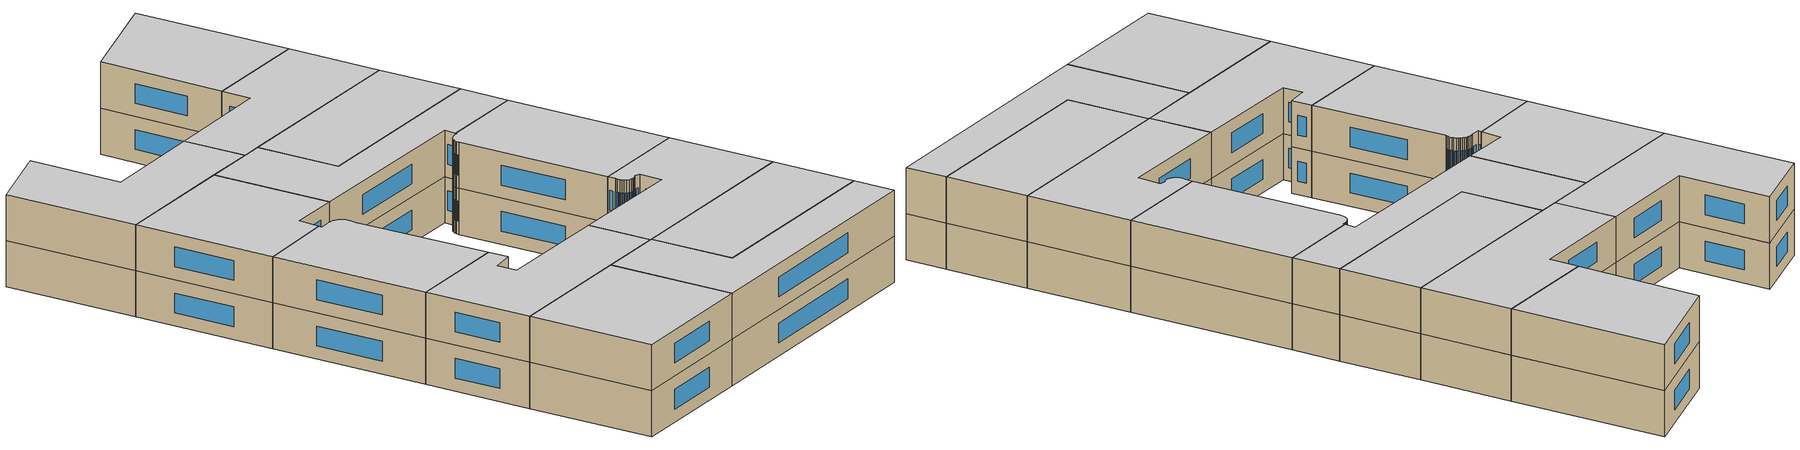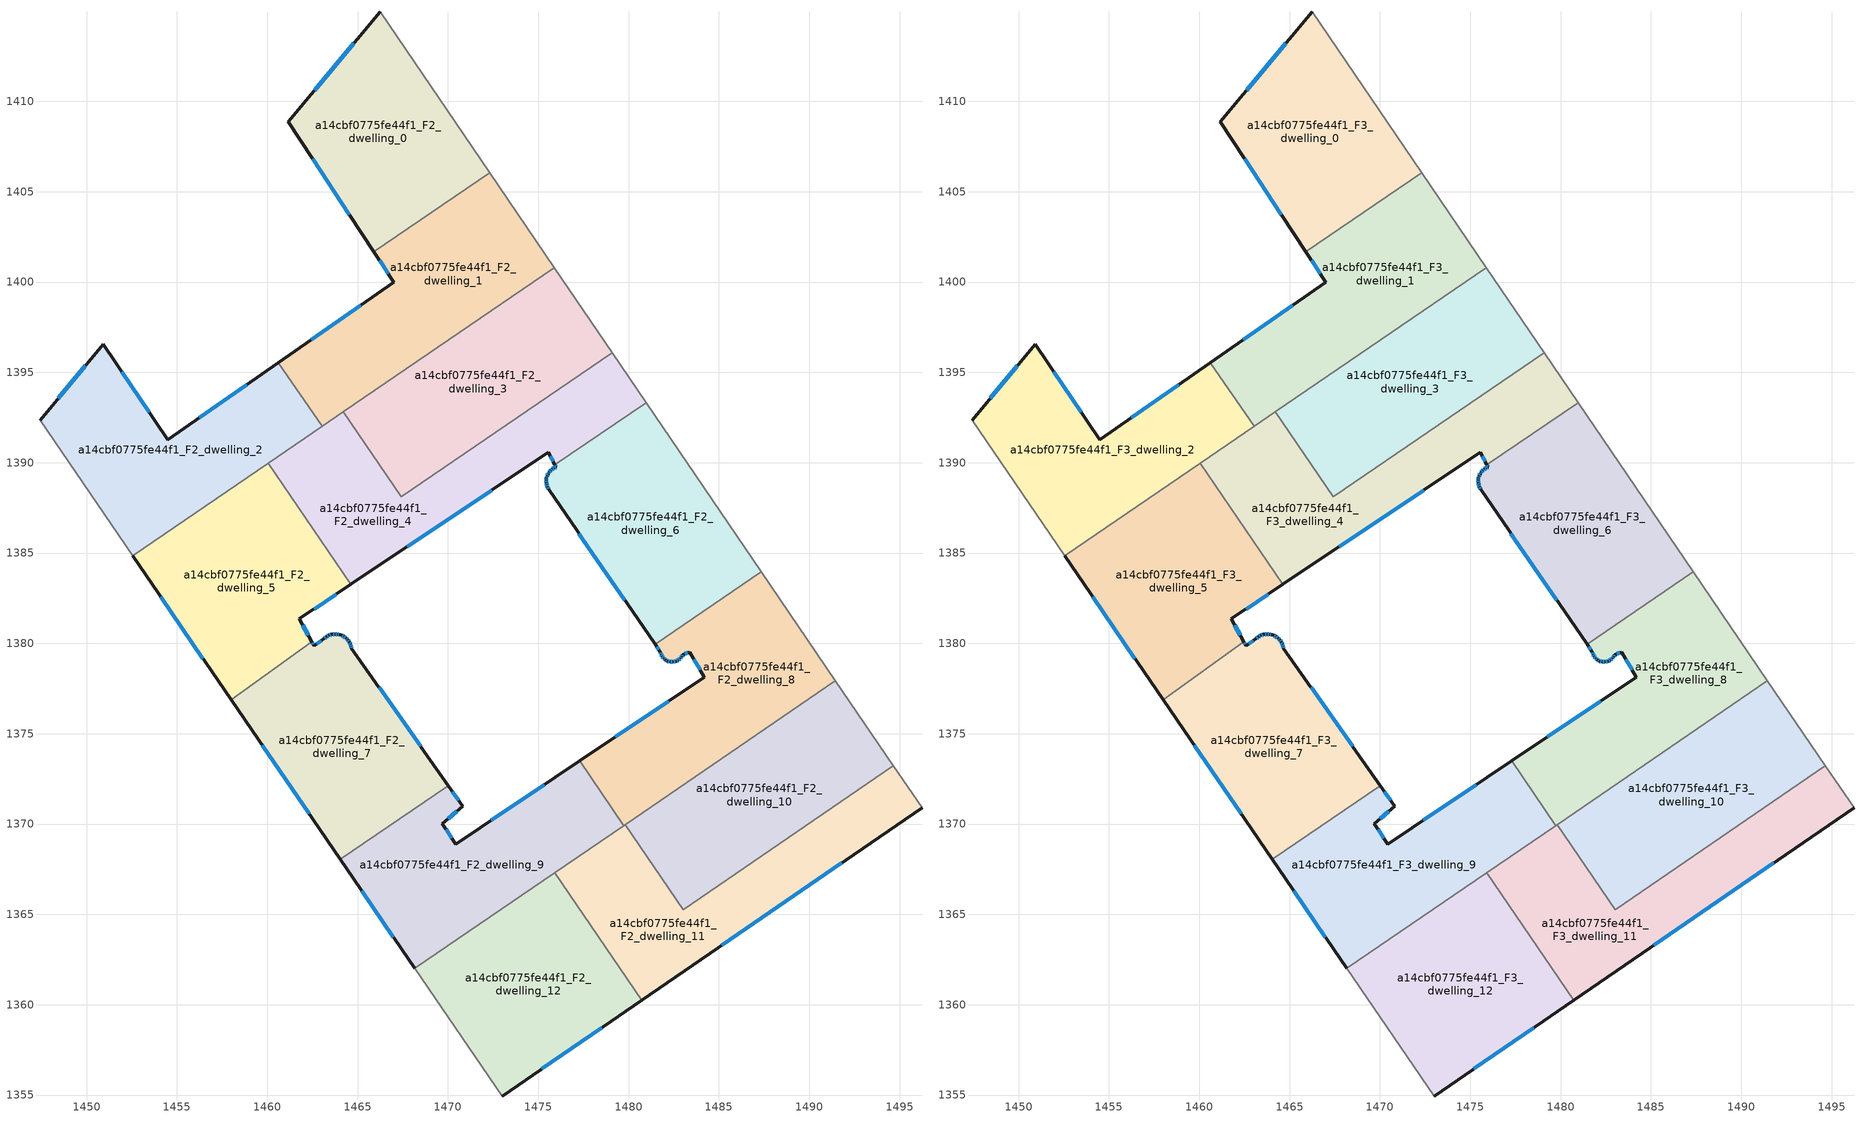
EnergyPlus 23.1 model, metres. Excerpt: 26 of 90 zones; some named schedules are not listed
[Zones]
a14cbf0775fe44f1_F2_dwelling_0
 floor to a14cbf0775fe44f1_F1_dwelling_0 (EU_floor_Construction): 1466.24,1414.96 1472.3,1406.06 1465.9,1401.68 1461.17,1408.87 z6
 wall outside (EU_wall_Construction): 1466.24,1414.96 1461.17,1408.87 1465.9,1401.68 z6:9
 wall adiabatic (EU_wall_Construction): 1472.3,1406.06 1466.24,1414.96 z6:9
 wall to a14cbf0775fe44f1_F2_dwelling_1 (EU_wall_Construction): 1465.9,1401.68 1472.3,1406.06 z6:9
 window (EU_Window_Construction): 1464.8,1413.22 1462.62,1410.61 / 1462.52,1406.82 1464.55,1403.73 z6.86:8.14
a14cbf0775fe44f1_F2_dwelling_1
 floor to a14cbf0775fe44f1_F1_dwelling_1 (EU_floor_Construction): 1472.3,1406.06 1475.89,1400.79 1463.03,1392 1460.62,1395.54 1467.01,1399.98 1465.9,1401.68 z6
 wall outside (EU_wall_Construction): 1465.9,1401.68 1467.01,1399.98 1460.62,1395.54 z6:9
 wall adiabatic (EU_wall_Construction): 1475.89,1400.79 1472.3,1406.06 z6:9
 wall to a14cbf0775fe44f1_F2_dwelling_2 (EU_wall_Construction): 1460.62,1395.54 1463.03,1392 z6:9
 wall to a14cbf0775fe44f1_F2_dwelling_3 (EU_wall_Construction): 1464.22,1392.82 1475.89,1400.79 z6:9
 wall to a14cbf0775fe44f1_F2_dwelling_4 (EU_wall_Construction): 1463.03,1392.01 1464.22,1392.82 z6:9
 window (EU_Window_Construction): 1466.22,1401.19 1466.69,1400.47 / 1465.18,1398.71 1462.44,1396.81 z6.86:8.14
a14cbf0775fe44f1_F2_dwelling_10
 floor to a14cbf0775fe44f1_F1_dwelling_10 (EU_floor_Construction): 1491.45,1377.93 1494.66,1373.22 1483.02,1365.27 1479.81,1369.97 z6
 wall to a14cbf0775fe44f1_F2_dwelling_11 (EU_wall_Construction): 1479.81,1369.97 1483.02,1365.27 1494.66,1373.22 z6:9
 wall adiabatic (EU_wall_Construction): 1494.66,1373.22 1491.45,1377.93 z6:9
 wall to a14cbf0775fe44f1_F2_dwelling_8 (EU_wall_Construction): 1491.45,1377.93 1479.81,1369.97 z6:9
a14cbf0775fe44f1_F2_dwelling_11
 floor to a14cbf0775fe44f1_F1_dwelling_11 (EU_floor_Construction): 1494.66,1373.22 1496.24,1370.89 1480.73,1360.24 1475.91,1367.3 1479.81,1369.97 1483.02,1365.27 z6
 wall outside (EU_wall_Construction): 1480.73,1360.24 1496.24,1370.89 z6:9
 wall adiabatic (EU_wall_Construction): 1496.24,1370.89 1494.66,1373.22 z6:9
 wall to a14cbf0775fe44f1_F2_dwelling_12 (EU_wall_Construction): 1475.91,1367.3 1480.73,1360.24 z6:9
 wall to a14cbf0775fe44f1_F2_dwelling_9 (EU_wall_Construction): 1479.73,1369.92 1475.91,1367.3 z6:9
 wall to a14cbf0775fe44f1_F2_dwelling_8 (EU_wall_Construction): 1479.81,1369.97 1479.73,1369.92 z6:9
 window (EU_Window_Construction): 1485.16,1363.29 1491.81,1367.85 z6.86:8.14
a14cbf0775fe44f1_F2_dwelling_12
 floor to a14cbf0775fe44f1_F1_dwelling_12 (EU_floor_Construction): 1475.91,1367.3 1480.73,1360.24 1473,1354.94 1468.16,1362.01 z6
 wall outside (EU_wall_Construction): 1473,1354.94 1480.73,1360.24 z6:9
 wall adiabatic (EU_wall_Construction): 1468.16,1362.01 1473,1354.94 z6:9
 wall to a14cbf0775fe44f1_F2_dwelling_9 (EU_wall_Construction): 1475.91,1367.3 1468.16,1362.01 z6:9
 window (EU_Window_Construction): 1475.21,1356.45 1478.52,1358.73 z6.86:8.14
a14cbf0775fe44f1_F2_dwelling_2
 floor to a14cbf0775fe44f1_F1_dwelling_2 (EU_floor_Construction): 1460.62,1395.54 1463.03,1392 1452.56,1384.84 1447.42,1392.36 1450.92,1396.55 1454.49,1391.28 z6
 wall outside (EU_wall_Construction): 1460.62,1395.54 1454.49,1391.28 1450.92,1396.55 1447.42,1392.36 z6:9
 wall adiabatic (EU_wall_Construction): 1447.42,1392.36 1452.56,1384.84 z6:9
 wall to a14cbf0775fe44f1_F2_dwelling_5 (EU_wall_Construction): 1452.56,1384.84 1460.06,1389.97 z6:9
 wall to a14cbf0775fe44f1_F2_dwelling_4 (EU_wall_Construction): 1460.06,1389.97 1463.03,1392 z6:9
 window (EU_Window_Construction): 1449.92,1395.35 1448.42,1393.56 / 1453.47,1392.79 1451.94,1395.05 / 1458.87,1394.32 1456.24,1392.5 z6.86:8.14
a14cbf0775fe44f1_F2_dwelling_3
 floor to a14cbf0775fe44f1_F1_dwelling_3 (EU_floor_Construction): 1475.89,1400.79 1479.09,1396.09 1467.43,1388.12 1464.22,1392.82 z6
 wall to a14cbf0775fe44f1_F2_dwelling_4 (EU_wall_Construction): 1464.22,1392.82 1467.43,1388.12 1479.09,1396.09 z6:9
 wall adiabatic (EU_wall_Construction): 1479.09,1396.09 1475.89,1400.79 z6:9
a14cbf0775fe44f1_F2_dwelling_4
 floor to a14cbf0775fe44f1_F1_dwelling_4 (EU_floor_Construction): 1479.09,1396.09 1480.97,1393.33 1475.93,1389.88 1475.56,1390.57 1464.64,1383.27 1460.06,1389.97 1464.22,1392.82 1467.43,1388.12 z6
 wall outside (EU_wall_Construction): 1464.64,1383.27 1475.56,1390.57 1475.93,1389.88 z6:9
 wall adiabatic (EU_wall_Construction): 1480.97,1393.33 1479.09,1396.09 z6:9
 wall to a14cbf0775fe44f1_F2_dwelling_6 (EU_wall_Construction): 1475.93,1389.88 1480.97,1393.33 z6:9
 wall to a14cbf0775fe44f1_F2_dwelling_5 (EU_wall_Construction): 1460.06,1389.97 1464.64,1383.27 z6:9
 window (EU_Window_Construction): 1475.66,1390.37 1475.82,1390.07 / 1467.76,1385.35 1472.44,1388.48 z6.86:8.14
a14cbf0775fe44f1_F2_dwelling_5
 floor to a14cbf0775fe44f1_F1_dwelling_5 (EU_floor_Construction): 1460.06,1389.97 1464.64,1383.27 1461.77,1381.36 1462.47,1380.09 1457.99,1376.89 1452.56,1384.84 z6
 wall outside (EU_wall_Construction): 1462.47,1380.09 1461.77,1381.36 1464.64,1383.27 / 1452.56,1384.84 1457.99,1376.89 z6:9
 wall to a14cbf0775fe44f1_F2_dwelling_7 (EU_wall_Construction): 1457.99,1376.89 1462.47,1380.09 z6:9
 window (EU_Window_Construction): 1462.59,1381.9 1463.82,1382.72 / 1462.27,1380.46 1461.97,1381 / 1454.11,1382.57 1456.44,1379.16 z6.86:8.14
a14cbf0775fe44f1_F2_dwelling_6
 floor to a14cbf0775fe44f1_F1_dwelling_6 (EU_floor_Construction): 1480.97,1393.33 1487.35,1383.96 1481.47,1379.95 1475.57,1388.53 1475.49,1388.67 1475.47,1388.77 1475.44,1388.91 1475.44,1389.04 1475.46,1389.16 1475.49,1389.26 1475.55,1389.39 1475.61,1389.47 1475.69,1389.57 1475.79,1389.66 1475.89,1389.72 1475.99,1389.76 1475.93,1389.88 z6
 wall outside (EU_wall_Construction): 1475.93,1389.88 1475.99,1389.76 1475.89,1389.72 1475.79,1389.66 1475.69,1389.57 1475.61,1389.47 1475.55,1389.39 1475.49,1389.26 1475.46,1389.16 1475.44,1389.04 1475.44,1388.91 1475.47,1388.77 1475.49,1388.67 1475.57,1388.53 1481.47,1379.95 z6:9
 wall adiabatic (EU_wall_Construction): 1487.35,1383.96 1480.97,1393.33 z6:9
 wall to a14cbf0775fe44f1_F2_dwelling_8 (EU_wall_Construction): 1481.47,1379.95 1487.35,1383.96 z6:9
 window (EU_Window_Construction): 1475.45,1388.87 1475.46,1388.81 / 1475.44,1389 1475.44,1388.95 / 1475.45,1389.13 1475.45,1389.07 / 1475.48,1389.23 1475.47,1389.19 / 1475.53,1389.35 1475.51,1389.3 / 1475.59,1389.45 1475.57,1389.41 / 1475.67,1389.54 1475.63,1389.5 / 1475.76,1389.63 1475.72,1389.6 / 1475.86,1389.7 1475.82,1389.67 / 1475.96,1389.75 1475.92,1389.73 / 1475.95,1389.84 1475.97,1389.8 / 1477.25,1386.08 1479.78,1382.4 / 1475.52,1388.63 1475.55,1388.57 / 1475.48,1388.74 1475.49,1388.7 z6.86:8.14
a14cbf0775fe44f1_F2_dwelling_7
 floor to a14cbf0775fe44f1_F1_dwelling_7 (EU_floor_Construction): 1464.66,1379.73 1470.02,1372.12 1464.04,1368.04 1457.99,1376.89 1462.47,1380.09 1462.59,1379.88 1463.13,1380.25 1463.27,1380.36 1463.42,1380.44 1463.55,1380.49 1463.62,1380.5 1463.75,1380.52 1463.89,1380.51 1463.99,1380.49 1464.04,1380.47 1464.13,1380.44 1464.24,1380.39 1464.37,1380.29 1464.45,1380.21 1464.54,1380.08 1464.6,1379.95 1464.63,1379.85 z6
 wall outside (EU_wall_Construction): 1470.02,1372.12 1464.66,1379.73 1464.63,1379.85 1464.6,1379.95 1464.54,1380.08 1464.45,1380.21 1464.37,1380.29 1464.24,1380.39 1464.13,1380.44 1464.04,1380.47 1463.99,1380.49 1463.89,1380.51 1463.75,1380.52 1463.62,1380.5 1463.55,1380.49 1463.42,1380.44 1463.27,1380.36 1463.13,1380.25 1462.59,1379.88 1462.47,1380.09 / 1457.99,1376.89 1464.04,1368.04 z6:9
 wall to a14cbf0775fe44f1_F2_dwelling_9 (EU_wall_Construction): 1464.04,1368.04 1470.02,1372.12 z6:9
 window (EU_Window_Construction): 1463.51,1380.48 1463.45,1380.46 / 1463.71,1380.51 1463.66,1380.51 / 1463.85,1380.51 1463.79,1380.52 / 1463.96,1380.5 1463.92,1380.5 / 1464.21,1380.4 1464.16,1380.43 / 1464.33,1380.32 1464.27,1380.36 / 1464.42,1380.24 1464.39,1380.27 / 1464.51,1380.12 1464.47,1380.17 / 1464.58,1379.99 1464.56,1380.04 / 1464.62,1379.88 1464.61,1379.92 / 1464.65,1379.77 1464.64,1379.82 / 1468.49,1374.3 1466.19,1377.56 / 1459.72,1374.36 1462.32,1370.57 / 1462.56,1379.94 1462.51,1380.03 / 1462.98,1380.14 1462.75,1379.98 / 1463.23,1380.33 1463.17,1380.28 / 1463.37,1380.42 1463.31,1380.39 z6.86:8.14
a14cbf0775fe44f1_F2_dwelling_8
 floor to a14cbf0775fe44f1_F1_dwelling_8 (EU_floor_Construction): 1487.35,1383.96 1491.45,1377.93 1479.73,1369.92 1477.29,1373.49 1484.2,1378.13 1483.39,1379.52 1483.01,1379.38 1482.95,1379.26 1482.87,1379.17 1482.75,1379.08 1482.63,1379.01 1482.47,1378.97 1482.29,1378.99 1482.16,1379.02 1482.04,1379.08 1481.94,1379.17 1481.85,1379.29 1481.8,1379.4 1481.76,1379.51 1481.47,1379.95 z6
 wall outside (EU_wall_Construction): 1481.47,1379.95 1481.76,1379.51 1481.8,1379.4 1481.85,1379.29 1481.94,1379.17 1482.04,1379.08 1482.16,1379.02 1482.29,1378.99 1482.47,1378.97 1482.63,1379.01 1482.75,1379.08 1482.87,1379.17 1482.95,1379.26 1483.01,1379.38 1483.39,1379.52 1484.2,1378.13 1477.29,1373.49 z6:9
 wall adiabatic (EU_wall_Construction): 1491.45,1377.93 1487.35,1383.96 z6:9
 wall to a14cbf0775fe44f1_F2_dwelling_9 (EU_wall_Construction): 1477.29,1373.49 1479.73,1369.92 z6:9
 window (EU_Window_Construction): 1483.12,1379.42 1483.28,1379.48 / 1482.97,1379.3 1482.99,1379.35 / 1482.89,1379.2 1482.93,1379.24 / 1482.79,1379.1 1482.84,1379.14 / 1482.66,1379.03 1482.72,1379.06 / 1482.51,1378.98 1482.58,1379 / 1482.34,1378.98 1482.42,1378.98 / 1482.2,1379.01 1482.25,1379 / 1482.08,1379.07 1482.12,1379.04 / 1481.97,1379.15 1482.01,1379.11 / 1481.87,1379.25 1481.91,1379.21 / 1481.81,1379.37 1481.83,1379.32 / 1481.77,1379.48 1481.79,1379.43 / 1481.55,1379.82 1481.68,1379.64 / 1482.23,1376.81 1479.26,1374.82 / 1483.62,1379.12 1483.97,1378.53 z6.86:8.14
a14cbf0775fe44f1_F2_dwelling_9
 floor to a14cbf0775fe44f1_F1_dwelling_9 (EU_floor_Construction): 1477.29,1373.49 1479.73,1369.92 1468.16,1362.01 1464.04,1368.04 1470.02,1372.12 1470.83,1370.99 1469.69,1370.03 1470.44,1368.89 z6
 wall outside (EU_wall_Construction): 1477.29,1373.49 1470.44,1368.89 1469.69,1370.03 1470.83,1370.99 1470.02,1372.12 / 1464.04,1368.04 1468.16,1362.01 z6:9
 window (EU_Window_Construction): 1470.6,1371.31 1470.25,1371.8 / 1470.01,1370.3 1470.5,1370.71 / 1470.22,1369.22 1469.9,1369.7 / 1475.33,1372.18 1472.4,1370.21 / 1465.22,1366.32 1466.99,1363.73 z6.86:8.14
a14cbf0775fe44f1_F3_dwelling_0
 floor to a14cbf0775fe44f1_F2_dwelling_0 (EU_floor_Construction): 1466.24,1414.96 1472.3,1406.06 1465.9,1401.68 1461.17,1408.87 z9
 wall outside (EU_wall_Construction): 1466.24,1414.96 1461.17,1408.87 1465.9,1401.68 z9:12
 wall adiabatic (EU_wall_Construction): 1472.3,1406.06 1466.24,1414.96 z9:12
 wall to a14cbf0775fe44f1_F3_dwelling_1 (EU_wall_Construction): 1465.9,1401.68 1472.3,1406.06 z9:12
 window (EU_Window_Construction): 1464.8,1413.22 1462.62,1410.61 / 1462.52,1406.82 1464.55,1403.73 z9.86:11.14
 ceiling to a14cbf0775fe44f1_F4_dwelling_0 (EU_floor_Construction): 1472.3,1406.06 1466.24,1414.96 1461.17,1408.87 1465.9,1401.68 z12
a14cbf0775fe44f1_F3_dwelling_1
 floor to a14cbf0775fe44f1_F2_dwelling_1 (EU_floor_Construction): 1472.3,1406.06 1475.89,1400.79 1463.03,1392 1460.62,1395.54 1467.01,1399.98 1465.9,1401.68 z9
 wall outside (EU_wall_Construction): 1465.9,1401.68 1467.01,1399.98 1460.62,1395.54 z9:12
 wall adiabatic (EU_wall_Construction): 1475.89,1400.79 1472.3,1406.06 z9:12
 wall to a14cbf0775fe44f1_F3_dwelling_2 (EU_wall_Construction): 1460.62,1395.54 1463.03,1392 z9:12
 wall to a14cbf0775fe44f1_F3_dwelling_3 (EU_wall_Construction): 1464.22,1392.82 1475.89,1400.79 z9:12
 wall to a14cbf0775fe44f1_F3_dwelling_4 (EU_wall_Construction): 1463.03,1392.01 1464.22,1392.82 z9:12
 window (EU_Window_Construction): 1466.22,1401.19 1466.69,1400.47 / 1465.18,1398.71 1462.44,1396.81 z9.86:11.14
 ceiling to a14cbf0775fe44f1_F4_dwelling_1 (EU_floor_Construction): 1475.89,1400.79 1472.3,1406.06 1465.9,1401.68 1467.01,1399.98 1460.62,1395.54 1463.03,1392 z12
a14cbf0775fe44f1_F3_dwelling_10
 floor to a14cbf0775fe44f1_F2_dwelling_10 (EU_floor_Construction): 1491.45,1377.93 1494.66,1373.22 1483.02,1365.27 1479.81,1369.97 z9
 wall to a14cbf0775fe44f1_F3_dwelling_11 (EU_wall_Construction): 1479.81,1369.97 1483.02,1365.27 1494.66,1373.22 z9:12
 wall adiabatic (EU_wall_Construction): 1494.66,1373.22 1491.45,1377.93 z9:12
 wall to a14cbf0775fe44f1_F3_dwelling_8 (EU_wall_Construction): 1491.45,1377.93 1479.81,1369.97 z9:12
 ceiling to a14cbf0775fe44f1_F4_dwelling_10 (EU_floor_Construction): 1494.66,1373.22 1491.45,1377.93 1479.81,1369.97 1483.02,1365.27 z12
a14cbf0775fe44f1_F3_dwelling_11
 floor to a14cbf0775fe44f1_F2_dwelling_11 (EU_floor_Construction): 1494.66,1373.22 1496.24,1370.89 1480.73,1360.24 1475.91,1367.3 1479.81,1369.97 1483.02,1365.27 z9
 wall outside (EU_wall_Construction): 1480.73,1360.24 1496.24,1370.89 z9:12
 wall adiabatic (EU_wall_Construction): 1496.24,1370.89 1494.66,1373.22 z9:12
 wall to a14cbf0775fe44f1_F3_dwelling_12 (EU_wall_Construction): 1475.91,1367.3 1480.73,1360.24 z9:12
 wall to a14cbf0775fe44f1_F3_dwelling_9 (EU_wall_Construction): 1479.73,1369.92 1475.91,1367.3 z9:12
 wall to a14cbf0775fe44f1_F3_dwelling_8 (EU_wall_Construction): 1479.81,1369.97 1479.73,1369.92 z9:12
 window (EU_Window_Construction): 1485.16,1363.29 1491.81,1367.85 z9.86:11.14
 ceiling to a14cbf0775fe44f1_F4_dwelling_11 (EU_floor_Construction): 1496.24,1370.89 1494.66,1373.22 1483.02,1365.27 1479.81,1369.97 1475.91,1367.3 1480.73,1360.24 z12
a14cbf0775fe44f1_F3_dwelling_12
 floor to a14cbf0775fe44f1_F2_dwelling_12 (EU_floor_Construction): 1475.91,1367.3 1480.73,1360.24 1473,1354.94 1468.16,1362.01 z9
 wall outside (EU_wall_Construction): 1473,1354.94 1480.73,1360.24 z9:12
 wall adiabatic (EU_wall_Construction): 1468.16,1362.01 1473,1354.94 z9:12
 wall to a14cbf0775fe44f1_F3_dwelling_9 (EU_wall_Construction): 1475.91,1367.3 1468.16,1362.01 z9:12
 window (EU_Window_Construction): 1475.21,1356.45 1478.52,1358.73 z9.86:11.14
 ceiling to a14cbf0775fe44f1_F4_dwelling_12 (EU_floor_Construction): 1480.73,1360.24 1475.91,1367.3 1468.16,1362.01 1473,1354.94 z12
a14cbf0775fe44f1_F3_dwelling_2
 floor to a14cbf0775fe44f1_F2_dwelling_2 (EU_floor_Construction): 1460.62,1395.54 1463.03,1392 1452.56,1384.84 1447.42,1392.36 1450.92,1396.55 1454.49,1391.28 z9
 wall outside (EU_wall_Construction): 1460.62,1395.54 1454.49,1391.28 1450.92,1396.55 1447.42,1392.36 z9:12
 wall adiabatic (EU_wall_Construction): 1447.42,1392.36 1452.56,1384.84 z9:12
 wall to a14cbf0775fe44f1_F3_dwelling_5 (EU_wall_Construction): 1452.56,1384.84 1460.06,1389.97 z9:12
 wall to a14cbf0775fe44f1_F3_dwelling_4 (EU_wall_Construction): 1460.06,1389.97 1463.03,1392 z9:12
 window (EU_Window_Construction): 1449.92,1395.35 1448.42,1393.56 / 1453.47,1392.79 1451.94,1395.05 / 1458.87,1394.32 1456.24,1392.5 z9.86:11.14
 ceiling to a14cbf0775fe44f1_F4_dwelling_2 (EU_floor_Construction): 1463.03,1392 1460.62,1395.54 1454.49,1391.28 1450.92,1396.55 1447.42,1392.36 1452.56,1384.84 z12
a14cbf0775fe44f1_F3_dwelling_3
 floor to a14cbf0775fe44f1_F2_dwelling_3 (EU_floor_Construction): 1475.89,1400.79 1479.09,1396.09 1467.43,1388.12 1464.22,1392.82 z9
 wall to a14cbf0775fe44f1_F3_dwelling_4 (EU_wall_Construction): 1464.22,1392.82 1467.43,1388.12 1479.09,1396.09 z9:12
 wall adiabatic (EU_wall_Construction): 1479.09,1396.09 1475.89,1400.79 z9:12
 ceiling to a14cbf0775fe44f1_F4_dwelling_3 (EU_floor_Construction): 1479.09,1396.09 1475.89,1400.79 1464.22,1392.82 1467.43,1388.12 z12
a14cbf0775fe44f1_F3_dwelling_4
 floor to a14cbf0775fe44f1_F2_dwelling_4 (EU_floor_Construction): 1479.09,1396.09 1480.97,1393.33 1475.93,1389.88 1475.56,1390.57 1464.64,1383.27 1460.06,1389.97 1464.22,1392.82 1467.43,1388.12 z9
 wall outside (EU_wall_Construction): 1464.64,1383.27 1475.56,1390.57 1475.93,1389.88 z9:12
 wall adiabatic (EU_wall_Construction): 1480.97,1393.33 1479.09,1396.09 z9:12
 wall to a14cbf0775fe44f1_F3_dwelling_6 (EU_wall_Construction): 1475.93,1389.88 1480.97,1393.33 z9:12
 wall to a14cbf0775fe44f1_F3_dwelling_5 (EU_wall_Construction): 1460.06,1389.97 1464.64,1383.27 z9:12
 window (EU_Window_Construction): 1475.66,1390.37 1475.82,1390.07 / 1467.76,1385.35 1472.44,1388.48 z9.86:11.14
 ceiling to a14cbf0775fe44f1_F4_dwelling_4 (EU_floor_Construction): 1475.93,1389.88 1480.97,1393.33 1479.09,1396.09 1467.43,1388.12 1464.22,1392.82 1460.06,1389.97 1464.64,1383.27 1475.56,1390.57 z12
a14cbf0775fe44f1_F3_dwelling_5
 floor to a14cbf0775fe44f1_F2_dwelling_5 (EU_floor_Construction): 1460.06,1389.97 1464.64,1383.27 1461.77,1381.36 1462.47,1380.09 1457.99,1376.89 1452.56,1384.84 z9
 wall outside (EU_wall_Construction): 1462.47,1380.09 1461.77,1381.36 1464.64,1383.27 / 1452.56,1384.84 1457.99,1376.89 z9:12
 wall to a14cbf0775fe44f1_F3_dwelling_7 (EU_wall_Construction): 1457.99,1376.89 1462.47,1380.09 z9:12
 window (EU_Window_Construction): 1462.59,1381.9 1463.82,1382.72 / 1462.27,1380.46 1461.97,1381 / 1454.11,1382.57 1456.44,1379.16 z9.86:11.14
 ceiling to a14cbf0775fe44f1_F4_dwelling_5 (EU_floor_Construction): 1462.47,1380.09 1461.77,1381.36 1464.64,1383.27 1460.06,1389.97 1452.56,1384.84 1457.99,1376.89 z12
a14cbf0775fe44f1_F3_dwelling_6
 floor to a14cbf0775fe44f1_F2_dwelling_6 (EU_floor_Construction): 1480.97,1393.33 1487.35,1383.96 1481.47,1379.95 1475.57,1388.53 1475.49,1388.67 1475.47,1388.77 1475.44,1388.91 1475.44,1389.04 1475.46,1389.16 1475.49,1389.26 1475.55,1389.39 1475.61,1389.47 1475.69,1389.57 1475.79,1389.66 1475.89,1389.72 1475.99,1389.76 1475.93,1389.88 z9
 wall outside (EU_wall_Construction): 1475.93,1389.88 1475.99,1389.76 1475.89,1389.72 1475.79,1389.66 1475.69,1389.57 1475.61,1389.47 1475.55,1389.39 1475.49,1389.26 1475.46,1389.16 1475.44,1389.04 1475.44,1388.91 1475.47,1388.77 1475.49,1388.67 1475.57,1388.53 1481.47,1379.95 z9:12
 wall adiabatic (EU_wall_Construction): 1487.35,1383.96 1480.97,1393.33 z9:12
 wall to a14cbf0775fe44f1_F3_dwelling_8 (EU_wall_Construction): 1481.47,1379.95 1487.35,1383.96 z9:12
 window (EU_Window_Construction): 1475.45,1388.87 1475.46,1388.81 / 1475.44,1389 1475.44,1388.95 / 1475.45,1389.13 1475.45,1389.07 / 1475.48,1389.23 1475.47,1389.19 / 1475.53,1389.35 1475.51,1389.3 / 1475.59,1389.45 1475.57,1389.41 / 1475.67,1389.54 1475.63,1389.5 / 1475.76,1389.63 1475.72,1389.6 / 1475.86,1389.7 1475.82,1389.67 / 1475.96,1389.75 1475.92,1389.73 / 1475.95,1389.84 1475.97,1389.8 / 1477.25,1386.08 1479.78,1382.4 / 1475.52,1388.63 1475.55,1388.57 / 1475.48,1388.74 1475.49,1388.7 z9.86:11.14
 ceiling to a14cbf0775fe44f1_F4_dwelling_6 (EU_floor_Construction): 1487.35,1383.96 1480.97,1393.33 1475.93,1389.88 1475.99,1389.76 1475.89,1389.72 1475.79,1389.66 1475.69,1389.57 1475.61,1389.47 1475.55,1389.39 1475.49,1389.26 1475.46,1389.16 1475.44,1389.04 1475.44,1388.91 1475.47,1388.77 1475.49,1388.67 1475.57,1388.53 1481.47,1379.95 z12
a14cbf0775fe44f1_F3_dwelling_7
 floor to a14cbf0775fe44f1_F2_dwelling_7 (EU_floor_Construction): 1464.66,1379.73 1470.02,1372.12 1464.04,1368.04 1457.99,1376.89 1462.47,1380.09 1462.59,1379.88 1463.13,1380.25 1463.27,1380.36 1463.42,1380.44 1463.55,1380.49 1463.62,1380.5 1463.75,1380.52 1463.89,1380.51 1463.99,1380.49 1464.04,1380.47 1464.13,1380.44 1464.24,1380.39 1464.37,1380.29 1464.45,1380.21 1464.54,1380.08 1464.6,1379.95 1464.63,1379.85 z9
 wall outside (EU_wall_Construction): 1470.02,1372.12 1464.66,1379.73 1464.63,1379.85 1464.6,1379.95 1464.54,1380.08 1464.45,1380.21 1464.37,1380.29 1464.24,1380.39 1464.13,1380.44 1464.04,1380.47 1463.99,1380.49 1463.89,1380.51 1463.75,1380.52 1463.62,1380.5 1463.55,1380.49 1463.42,1380.44 1463.27,1380.36 1463.13,1380.25 1462.59,1379.88 1462.47,1380.09 / 1457.99,1376.89 1464.04,1368.04 z9:12
 wall to a14cbf0775fe44f1_F3_dwelling_9 (EU_wall_Construction): 1464.04,1368.04 1470.02,1372.12 z9:12
 window (EU_Window_Construction): 1463.51,1380.48 1463.45,1380.46 / 1463.71,1380.51 1463.66,1380.51 / 1463.85,1380.51 1463.79,1380.52 / 1463.96,1380.5 1463.92,1380.5 / 1464.21,1380.4 1464.16,1380.43 / 1464.33,1380.32 1464.27,1380.36 / 1464.42,1380.24 1464.39,1380.27 / 1464.51,1380.12 1464.47,1380.17 / 1464.58,1379.99 1464.56,1380.04 / 1464.62,1379.88 1464.61,1379.92 / 1464.65,1379.77 1464.64,1379.82 / 1468.49,1374.3 1466.19,1377.56 / 1459.72,1374.36 1462.32,1370.57 / 1462.56,1379.94 1462.51,1380.03 / 1462.98,1380.14 1462.75,1379.98 / 1463.23,1380.33 1463.17,1380.28 / 1463.37,1380.42 1463.31,1380.39 z9.86:11.14
 ceiling to a14cbf0775fe44f1_F4_dwelling_7 (EU_floor_Construction): 1470.02,1372.12 1464.66,1379.73 1464.63,1379.85 1464.6,1379.95 1464.54,1380.08 1464.45,1380.21 1464.37,1380.29 1464.24,1380.39 1464.13,1380.44 1464.04,1380.47 1463.99,1380.49 1463.89,1380.51 1463.75,1380.52 1463.62,1380.5 1463.55,1380.49 1463.42,1380.44 1463.27,1380.36 1463.13,1380.25 1462.59,1379.88 1462.47,1380.09 1457.99,1376.89 1464.04,1368.04 z12
a14cbf0775fe44f1_F3_dwelling_8
 floor to a14cbf0775fe44f1_F2_dwelling_8 (EU_floor_Construction): 1487.35,1383.96 1491.45,1377.93 1479.73,1369.92 1477.29,1373.49 1484.2,1378.13 1483.39,1379.52 1483.01,1379.38 1482.95,1379.26 1482.87,1379.17 1482.75,1379.08 1482.63,1379.01 1482.47,1378.97 1482.29,1378.99 1482.16,1379.02 1482.04,1379.08 1481.94,1379.17 1481.85,1379.29 1481.8,1379.4 1481.76,1379.51 1481.47,1379.95 z9
 wall outside (EU_wall_Construction): 1481.47,1379.95 1481.76,1379.51 1481.8,1379.4 1481.85,1379.29 1481.94,1379.17 1482.04,1379.08 1482.16,1379.02 1482.29,1378.99 1482.47,1378.97 1482.63,1379.01 1482.75,1379.08 1482.87,1379.17 1482.95,1379.26 1483.01,1379.38 1483.39,1379.52 1484.2,1378.13 1477.29,1373.49 z9:12
 wall adiabatic (EU_wall_Construction): 1491.45,1377.93 1487.35,1383.96 z9:12
 wall to a14cbf0775fe44f1_F3_dwelling_9 (EU_wall_Construction): 1477.29,1373.49 1479.73,1369.92 z9:12
 window (EU_Window_Construction): 1483.12,1379.42 1483.28,1379.48 / 1482.97,1379.3 1482.99,1379.35 / 1482.89,1379.2 1482.93,1379.24 / 1482.79,1379.1 1482.84,1379.14 / 1482.66,1379.03 1482.72,1379.06 / 1482.51,1378.98 1482.58,1379 / 1482.34,1378.98 1482.42,1378.98 / 1482.2,1379.01 1482.25,1379 / 1482.08,1379.07 1482.12,1379.04 / 1481.97,1379.15 1482.01,1379.11 / 1481.87,1379.25 1481.91,1379.21 / 1481.81,1379.37 1481.83,1379.32 / 1481.77,1379.48 1481.79,1379.43 / 1481.55,1379.82 1481.68,1379.64 / 1482.23,1376.81 1479.26,1374.82 / 1483.62,1379.12 1483.97,1378.53 z9.86:11.14
 ceiling to a14cbf0775fe44f1_F4_dwelling_8 (EU_floor_Construction): 1491.45,1377.93 1487.35,1383.96 1481.47,1379.95 1481.76,1379.51 1481.8,1379.4 1481.85,1379.29 1481.94,1379.17 1482.04,1379.08 1482.16,1379.02 1482.29,1378.99 1482.47,1378.97 1482.63,1379.01 1482.75,1379.08 1482.87,1379.17 1482.95,1379.26 1483.01,1379.38 1483.39,1379.52 1484.2,1378.13 1477.29,1373.49 1479.73,1369.92 z12
a14cbf0775fe44f1_F3_dwelling_9
 floor to a14cbf0775fe44f1_F2_dwelling_9 (EU_floor_Construction): 1477.29,1373.49 1479.73,1369.92 1468.16,1362.01 1464.04,1368.04 1470.02,1372.12 1470.83,1370.99 1469.69,1370.03 1470.44,1368.89 z9
 wall outside (EU_wall_Construction): 1477.29,1373.49 1470.44,1368.89 1469.69,1370.03 1470.83,1370.99 1470.02,1372.12 / 1464.04,1368.04 1468.16,1362.01 z9:12
 window (EU_Window_Construction): 1470.6,1371.31 1470.25,1371.8 / 1470.01,1370.3 1470.5,1370.71 / 1470.22,1369.22 1469.9,1369.7 / 1475.33,1372.18 1472.4,1370.21 / 1465.22,1366.32 1466.99,1363.73 z9.86:11.14
 ceiling to a14cbf0775fe44f1_F4_dwelling_9 (EU_floor_Construction): 1479.73,1369.92 1477.29,1373.49 1470.44,1368.89 1469.69,1370.03 1470.83,1370.99 1470.02,1372.12 1464.04,1368.04 1468.16,1362.01 z12
[Building]
EU S2 Campaign: North Axis=0; Terrain=City; Solar Distribution=FullExterior
[Site:Location]
Helsinki-Vantaa.AP: Latitude=60.317; Longitude=24.963; Time Zone=2; Elevation=54.6
[SizingPeriod:WeatherFileDays]
AnnualSizingPeriod: Begin Month=1; Begin Day of Month=1; End Month=12; End Day of Month=31; Day of Week for Start Day=Monday; Use Weather File Daylight Saving Period=No; Use Weather File Rain and Snow Indicators=No
[MATERIAL]
EU_InternalMass_Material: Roughness=MediumRough; Thickness=0.1; Conductivity=1; Density=1800; Specific Heat=900; Thermal Absorptance=0.9; Solar Absorptance=0.7; Visible Absorptance=0.7
[MATERIAL:NOMASS] Roughness=MediumRough; Thermal Absorptance=0.9; Solar Absorptance=0.7; Visible Absorptance=0.7
Name | Thermal Resistance
EU_wall_NoMass | 1.10183
EU_floor_NoMass | 1.70606
[WINDOWMATERIAL:SIMPLEGLAZINGSYSTEM]
EU_Window_SimpleGlazing: UFactor=3.11035; Solar Heat Gain Coefficient=0.8; Visible Transmittance=0.8
[CONSTRUCTION]
EU_wall_Construction: EU_wall_NoMass
EU_floor_Construction: EU_floor_NoMass
EU_Window_Construction: EU_Window_SimpleGlazing
EU_InternalMass_Construction: EU_InternalMass_Material
[ZONE] Type=1; Multiplier=1; Ceiling Height=autocalculate; Floor Area=autocalculate; Part of Total Floor Area=Yes
Name | Volume
a14cbf0775fe44f1_F2_dwelling_0; a14cbf0775fe44f1_F3_dwelling_0 | 223.195
a14cbf0775fe44f1_F2_dwelling_1; a14cbf0775fe44f1_F3_dwelling_1 | 249.541
a14cbf0775fe44f1_F2_dwelling_10; a14cbf0775fe44f1_F3_dwelling_10 | 240.854
a14cbf0775fe44f1_F2_dwelling_11; a14cbf0775fe44f1_F3_dwelling_11 | 240.848
a14cbf0775fe44f1_F2_dwelling_12; a14cbf0775fe44f1_F3_dwelling_12 | 240.827
a14cbf0775fe44f1_F2_dwelling_2; a14cbf0775fe44f1_F3_dwelling_2 | 249.754
a14cbf0775fe44f1_F2_dwelling_3; a14cbf0775fe44f1_F3_dwelling_3 | 240.831
a14cbf0775fe44f1_F2_dwelling_4; a14cbf0775fe44f1_F3_dwelling_4 | 245.325
a14cbf0775fe44f1_F2_dwelling_5; a14cbf0775fe44f1_F3_dwelling_5 | 245.303
a14cbf0775fe44f1_F2_dwelling_6; a14cbf0775fe44f1_F3_dwelling_6 | 241.971
a14cbf0775fe44f1_F2_dwelling_7; a14cbf0775fe44f1_F3_dwelling_7 | 230.691
a14cbf0775fe44f1_F2_dwelling_8; a14cbf0775fe44f1_F3_dwelling_8 | 240.822
a14cbf0775fe44f1_F2_dwelling_9; a14cbf0775fe44f1_F3_dwelling_9 | 240.847
[INTERNALMASS] Construction=EU_InternalMass_Construction
Name | Zone or ZoneList | Surface Area
a14cbf0775fe44f1_F2_dwelling_0_EU_InternalMass | a14cbf0775fe44f1_F2_dwelling_0 | 74.3983
a14cbf0775fe44f1_F2_dwelling_1_EU_InternalMass | a14cbf0775fe44f1_F2_dwelling_1 | 83.1754
a14cbf0775fe44f1_F2_dwelling_2_EU_InternalMass | a14cbf0775fe44f1_F2_dwelling_2 | 83.2543
a14cbf0775fe44f1_F2_dwelling_3_EU_InternalMass | a14cbf0775fe44f1_F2_dwelling_3 | 80.2768
a14cbf0775fe44f1_F2_dwelling_4_EU_InternalMass | a14cbf0775fe44f1_F2_dwelling_4 | 81.7752
a14cbf0775fe44f1_F2_dwelling_5_EU_InternalMass | a14cbf0775fe44f1_F2_dwelling_5 | 81.767
a14cbf0775fe44f1_F2_dwelling_6_EU_InternalMass | a14cbf0775fe44f1_F2_dwelling_6 | 80.6549
a14cbf0775fe44f1_F2_dwelling_7_EU_InternalMass | a14cbf0775fe44f1_F2_dwelling_7 | 76.8947
a14cbf0775fe44f1_F2_dwelling_8_EU_InternalMass | a14cbf0775fe44f1_F2_dwelling_8 | 80.2736
a14cbf0775fe44f1_F2_dwelling_9_EU_InternalMass | a14cbf0775fe44f1_F2_dwelling_9 | 80.2808
a14cbf0775fe44f1_F2_dwelling_10_EU_InternalMass | a14cbf0775fe44f1_F2_dwelling_10 | 80.2847
a14cbf0775fe44f1_F2_dwelling_11_EU_InternalMass | a14cbf0775fe44f1_F2_dwelling_11 | 80.2831
a14cbf0775fe44f1_F2_dwelling_12_EU_InternalMass | a14cbf0775fe44f1_F2_dwelling_12 | 80.276
a14cbf0775fe44f1_F3_dwelling_0_EU_InternalMass | a14cbf0775fe44f1_F3_dwelling_0 | 74.3983
a14cbf0775fe44f1_F3_dwelling_1_EU_InternalMass | a14cbf0775fe44f1_F3_dwelling_1 | 83.1754
a14cbf0775fe44f1_F3_dwelling_2_EU_InternalMass | a14cbf0775fe44f1_F3_dwelling_2 | 83.2543
a14cbf0775fe44f1_F3_dwelling_3_EU_InternalMass | a14cbf0775fe44f1_F3_dwelling_3 | 80.2768
a14cbf0775fe44f1_F3_dwelling_4_EU_InternalMass | a14cbf0775fe44f1_F3_dwelling_4 | 81.7752
a14cbf0775fe44f1_F3_dwelling_5_EU_InternalMass | a14cbf0775fe44f1_F3_dwelling_5 | 81.767
a14cbf0775fe44f1_F3_dwelling_6_EU_InternalMass | a14cbf0775fe44f1_F3_dwelling_6 | 80.6549
a14cbf0775fe44f1_F3_dwelling_7_EU_InternalMass | a14cbf0775fe44f1_F3_dwelling_7 | 76.8947
a14cbf0775fe44f1_F3_dwelling_8_EU_InternalMass | a14cbf0775fe44f1_F3_dwelling_8 | 80.2736
a14cbf0775fe44f1_F3_dwelling_9_EU_InternalMass | a14cbf0775fe44f1_F3_dwelling_9 | 80.2808
a14cbf0775fe44f1_F3_dwelling_10_EU_InternalMass | a14cbf0775fe44f1_F3_dwelling_10 | 80.2847
a14cbf0775fe44f1_F3_dwelling_11_EU_InternalMass | a14cbf0775fe44f1_F3_dwelling_11 | 80.2831
a14cbf0775fe44f1_F3_dwelling_12_EU_InternalMass | a14cbf0775fe44f1_F3_dwelling_12 | 80.276
[OTHEREQUIPMENT] Fuel Type=Electricity; Design Level Calculation Method=Watts/Area; Power per Zone Floor Area=1; Fraction Latent=0; Fraction Radiant=0; Fraction Lost=0; Carbon Dioxide Generation Rate=0; EndUse Subcategory=EU_Step8_InternalGains
Name | Zone or ZoneList or Space or SpaceList | Schedule
EU_Step8_InternalGain_a14cbf0775fe44f1_F2_dwelling_0_f000 | a14cbf0775fe44f1_F2_dwelling_0 | EU_Step8_GainSchedule_a14cbf0775fe44f1_F2_dwelling_0_f000
EU_Step8_InternalGain_a14cbf0775fe44f1_F2_dwelling_1_f000 | a14cbf0775fe44f1_F2_dwelling_1 | EU_Step8_GainSchedule_a14cbf0775fe44f1_F2_dwelling_1_f000
EU_Step8_InternalGain_a14cbf0775fe44f1_F2_dwelling_2_f000 | a14cbf0775fe44f1_F2_dwelling_2 | EU_Step8_GainSchedule_a14cbf0775fe44f1_F2_dwelling_2_f000
EU_Step8_InternalGain_a14cbf0775fe44f1_F2_dwelling_3_f000 | a14cbf0775fe44f1_F2_dwelling_3 | EU_Step8_GainSchedule_a14cbf0775fe44f1_F2_dwelling_3_f000
EU_Step8_InternalGain_a14cbf0775fe44f1_F2_dwelling_4_f000 | a14cbf0775fe44f1_F2_dwelling_4 | EU_Step8_GainSchedule_a14cbf0775fe44f1_F2_dwelling_4_f000
EU_Step8_InternalGain_a14cbf0775fe44f1_F2_dwelling_5_f000 | a14cbf0775fe44f1_F2_dwelling_5 | EU_Step8_GainSchedule_a14cbf0775fe44f1_F2_dwelling_5_f000
EU_Step8_InternalGain_a14cbf0775fe44f1_F2_dwelling_6_f000 | a14cbf0775fe44f1_F2_dwelling_6 | EU_Step8_GainSchedule_a14cbf0775fe44f1_F2_dwelling_6_f000
EU_Step8_InternalGain_a14cbf0775fe44f1_F2_dwelling_7_f000 | a14cbf0775fe44f1_F2_dwelling_7 | EU_Step8_GainSchedule_a14cbf0775fe44f1_F2_dwelling_7_f000
EU_Step8_InternalGain_a14cbf0775fe44f1_F2_dwelling_8_f000 | a14cbf0775fe44f1_F2_dwelling_8 | EU_Step8_GainSchedule_a14cbf0775fe44f1_F2_dwelling_8_f000
EU_Step8_InternalGain_a14cbf0775fe44f1_F2_dwelling_9_f000 | a14cbf0775fe44f1_F2_dwelling_9 | EU_Step8_GainSchedule_a14cbf0775fe44f1_F2_dwelling_9_f000
EU_Step8_InternalGain_a14cbf0775fe44f1_F2_dwelling_10_f000 | a14cbf0775fe44f1_F2_dwelling_10 | EU_Step8_GainSchedule_a14cbf0775fe44f1_F2_dwelling_10_f000
EU_Step8_InternalGain_a14cbf0775fe44f1_F2_dwelling_11_f000 | a14cbf0775fe44f1_F2_dwelling_11 | EU_Step8_GainSchedule_a14cbf0775fe44f1_F2_dwelling_11_f000
EU_Step8_InternalGain_a14cbf0775fe44f1_F2_dwelling_12_f000 | a14cbf0775fe44f1_F2_dwelling_12 | EU_Step8_GainSchedule_a14cbf0775fe44f1_F2_dwelling_12_f000
EU_Step8_InternalGain_a14cbf0775fe44f1_F3_dwelling_0_f000 | a14cbf0775fe44f1_F3_dwelling_0 | EU_Step8_GainSchedule_a14cbf0775fe44f1_F3_dwelling_0_f000
EU_Step8_InternalGain_a14cbf0775fe44f1_F3_dwelling_1_f000 | a14cbf0775fe44f1_F3_dwelling_1 | EU_Step8_GainSchedule_a14cbf0775fe44f1_F3_dwelling_1_f000
EU_Step8_InternalGain_a14cbf0775fe44f1_F3_dwelling_2_f000 | a14cbf0775fe44f1_F3_dwelling_2 | EU_Step8_GainSchedule_a14cbf0775fe44f1_F3_dwelling_2_f000
EU_Step8_InternalGain_a14cbf0775fe44f1_F3_dwelling_3_f000 | a14cbf0775fe44f1_F3_dwelling_3 | EU_Step8_GainSchedule_a14cbf0775fe44f1_F3_dwelling_3_f000
EU_Step8_InternalGain_a14cbf0775fe44f1_F3_dwelling_4_f000 | a14cbf0775fe44f1_F3_dwelling_4 | EU_Step8_GainSchedule_a14cbf0775fe44f1_F3_dwelling_4_f000
EU_Step8_InternalGain_a14cbf0775fe44f1_F3_dwelling_5_f000 | a14cbf0775fe44f1_F3_dwelling_5 | EU_Step8_GainSchedule_a14cbf0775fe44f1_F3_dwelling_5_f000
EU_Step8_InternalGain_a14cbf0775fe44f1_F3_dwelling_6_f000 | a14cbf0775fe44f1_F3_dwelling_6 | EU_Step8_GainSchedule_a14cbf0775fe44f1_F3_dwelling_6_f000
EU_Step8_InternalGain_a14cbf0775fe44f1_F3_dwelling_7_f000 | a14cbf0775fe44f1_F3_dwelling_7 | EU_Step8_GainSchedule_a14cbf0775fe44f1_F3_dwelling_7_f000
EU_Step8_InternalGain_a14cbf0775fe44f1_F3_dwelling_8_f000 | a14cbf0775fe44f1_F3_dwelling_8 | EU_Step8_GainSchedule_a14cbf0775fe44f1_F3_dwelling_8_f000
EU_Step8_InternalGain_a14cbf0775fe44f1_F3_dwelling_9_f000 | a14cbf0775fe44f1_F3_dwelling_9 | EU_Step8_GainSchedule_a14cbf0775fe44f1_F3_dwelling_9_f000
EU_Step8_InternalGain_a14cbf0775fe44f1_F3_dwelling_10_f000 | a14cbf0775fe44f1_F3_dwelling_10 | EU_Step8_GainSchedule_a14cbf0775fe44f1_F3_dwelling_10_f000
EU_Step8_InternalGain_a14cbf0775fe44f1_F3_dwelling_11_f000 | a14cbf0775fe44f1_F3_dwelling_11 | EU_Step8_GainSchedule_a14cbf0775fe44f1_F3_dwelling_11_f000
EU_Step8_InternalGain_a14cbf0775fe44f1_F3_dwelling_12_f000 | a14cbf0775fe44f1_F3_dwelling_12 | EU_Step8_GainSchedule_a14cbf0775fe44f1_F3_dwelling_12_f000
[ZONEVENTILATION:DESIGNFLOWRATE] Schedule=EU_AlwaysOn; Design Flow Rate Calculation Method=AirChanges/Hour; Air Changes per Hour=0.756316; Ventilation Type=Natural; Fan Pressure Rise=0; Fan Total Efficiency=1; Constant Term Coefficient=1; Temperature Term Coefficient=0; Velocity Term Coefficient=0; Velocity Squared Term Coefficient=0; Minimum Indoor Temperature=-100; Maximum Indoor Temperature=100; Delta Temperature=-100; Minimum Outdoor Temperature=-100; Maximum Outdoor Temperature=100; Maximum Wind Speed=40
Name | Zone or ZoneList or Space or SpaceList
EU_ConstantAir_a14cbf0775fe44f1_F2_dwelling_0 | a14cbf0775fe44f1_F2_dwelling_0
EU_ConstantAir_a14cbf0775fe44f1_F2_dwelling_1 | a14cbf0775fe44f1_F2_dwelling_1
EU_ConstantAir_a14cbf0775fe44f1_F2_dwelling_2 | a14cbf0775fe44f1_F2_dwelling_2
EU_ConstantAir_a14cbf0775fe44f1_F2_dwelling_3 | a14cbf0775fe44f1_F2_dwelling_3
EU_ConstantAir_a14cbf0775fe44f1_F2_dwelling_4 | a14cbf0775fe44f1_F2_dwelling_4
EU_ConstantAir_a14cbf0775fe44f1_F2_dwelling_5 | a14cbf0775fe44f1_F2_dwelling_5
EU_ConstantAir_a14cbf0775fe44f1_F2_dwelling_6 | a14cbf0775fe44f1_F2_dwelling_6
EU_ConstantAir_a14cbf0775fe44f1_F2_dwelling_7 | a14cbf0775fe44f1_F2_dwelling_7
EU_ConstantAir_a14cbf0775fe44f1_F2_dwelling_8 | a14cbf0775fe44f1_F2_dwelling_8
EU_ConstantAir_a14cbf0775fe44f1_F2_dwelling_9 | a14cbf0775fe44f1_F2_dwelling_9
EU_ConstantAir_a14cbf0775fe44f1_F2_dwelling_10 | a14cbf0775fe44f1_F2_dwelling_10
EU_ConstantAir_a14cbf0775fe44f1_F2_dwelling_11 | a14cbf0775fe44f1_F2_dwelling_11
EU_ConstantAir_a14cbf0775fe44f1_F2_dwelling_12 | a14cbf0775fe44f1_F2_dwelling_12
EU_ConstantAir_a14cbf0775fe44f1_F3_dwelling_0 | a14cbf0775fe44f1_F3_dwelling_0
EU_ConstantAir_a14cbf0775fe44f1_F3_dwelling_1 | a14cbf0775fe44f1_F3_dwelling_1
EU_ConstantAir_a14cbf0775fe44f1_F3_dwelling_2 | a14cbf0775fe44f1_F3_dwelling_2
EU_ConstantAir_a14cbf0775fe44f1_F3_dwelling_3 | a14cbf0775fe44f1_F3_dwelling_3
EU_ConstantAir_a14cbf0775fe44f1_F3_dwelling_4 | a14cbf0775fe44f1_F3_dwelling_4
EU_ConstantAir_a14cbf0775fe44f1_F3_dwelling_5 | a14cbf0775fe44f1_F3_dwelling_5
EU_ConstantAir_a14cbf0775fe44f1_F3_dwelling_6 | a14cbf0775fe44f1_F3_dwelling_6
EU_ConstantAir_a14cbf0775fe44f1_F3_dwelling_7 | a14cbf0775fe44f1_F3_dwelling_7
EU_ConstantAir_a14cbf0775fe44f1_F3_dwelling_8 | a14cbf0775fe44f1_F3_dwelling_8
EU_ConstantAir_a14cbf0775fe44f1_F3_dwelling_9 | a14cbf0775fe44f1_F3_dwelling_9
EU_ConstantAir_a14cbf0775fe44f1_F3_dwelling_10 | a14cbf0775fe44f1_F3_dwelling_10
EU_ConstantAir_a14cbf0775fe44f1_F3_dwelling_11 | a14cbf0775fe44f1_F3_dwelling_11
EU_ConstantAir_a14cbf0775fe44f1_F3_dwelling_12 | a14cbf0775fe44f1_F3_dwelling_12
[HVACTEMPLATE:ZONE:IDEALLOADSAIRSYSTEM] System Availability Schedule=EU_AlwaysOn; Maximum Heating Supply Air Temperature=50; Minimum Cooling Supply Air Temperature=13; Maximum Heating Supply Air Humidity Ratio=0.0156; Minimum Cooling Supply Air Humidity Ratio=0.0077; Heating Limit=NoLimit; Cooling Limit=NoLimit; Heating Availability Schedule=EU_AlwaysOn; Cooling Availability Schedule=EU_CoolingOff; Dehumidification Control Type=ConstantSensibleHeatRatio; Cooling Sensible Heat Ratio=0.7; Dehumidification Setpoint=60; Humidification Control Type=None; Humidification Setpoint=30; Outdoor Air Method=None; Outdoor Air Flow Rate per Person=0.00944; Outdoor Air Flow Rate per Zone Floor Area=0; Outdoor Air Flow Rate per Zone=0; Demand Controlled Ventilation Type=None; Outdoor Air Economizer Type=NoEconomizer; Heat Recovery Type=None; Sensible Heat Recovery Effectiveness=0.7; Latent Heat Recovery Effectiveness=0.65
Name | Template Thermostat
a14cbf0775fe44f1_F2_dwelling_0 | EU_HeatOnly_a14cbf0775fe44f1_F2_dwelling_0
a14cbf0775fe44f1_F2_dwelling_1 | EU_HeatOnly_a14cbf0775fe44f1_F2_dwelling_1
a14cbf0775fe44f1_F2_dwelling_2 | EU_HeatOnly_a14cbf0775fe44f1_F2_dwelling_2
a14cbf0775fe44f1_F2_dwelling_3 | EU_HeatOnly_a14cbf0775fe44f1_F2_dwelling_3
a14cbf0775fe44f1_F2_dwelling_4 | EU_HeatOnly_a14cbf0775fe44f1_F2_dwelling_4
a14cbf0775fe44f1_F2_dwelling_5 | EU_HeatOnly_a14cbf0775fe44f1_F2_dwelling_5
a14cbf0775fe44f1_F2_dwelling_6 | EU_HeatOnly_a14cbf0775fe44f1_F2_dwelling_6
a14cbf0775fe44f1_F2_dwelling_7 | EU_HeatOnly_a14cbf0775fe44f1_F2_dwelling_7
a14cbf0775fe44f1_F2_dwelling_8 | EU_HeatOnly_a14cbf0775fe44f1_F2_dwelling_8
a14cbf0775fe44f1_F2_dwelling_9 | EU_HeatOnly_a14cbf0775fe44f1_F2_dwelling_9
a14cbf0775fe44f1_F2_dwelling_10 | EU_HeatOnly_a14cbf0775fe44f1_F2_dwelling_10
a14cbf0775fe44f1_F2_dwelling_11 | EU_HeatOnly_a14cbf0775fe44f1_F2_dwelling_11
a14cbf0775fe44f1_F2_dwelling_12 | EU_HeatOnly_a14cbf0775fe44f1_F2_dwelling_12
a14cbf0775fe44f1_F3_dwelling_0 | EU_HeatOnly_a14cbf0775fe44f1_F3_dwelling_0
a14cbf0775fe44f1_F3_dwelling_1 | EU_HeatOnly_a14cbf0775fe44f1_F3_dwelling_1
a14cbf0775fe44f1_F3_dwelling_2 | EU_HeatOnly_a14cbf0775fe44f1_F3_dwelling_2
a14cbf0775fe44f1_F3_dwelling_3 | EU_HeatOnly_a14cbf0775fe44f1_F3_dwelling_3
a14cbf0775fe44f1_F3_dwelling_4 | EU_HeatOnly_a14cbf0775fe44f1_F3_dwelling_4
a14cbf0775fe44f1_F3_dwelling_5 | EU_HeatOnly_a14cbf0775fe44f1_F3_dwelling_5
a14cbf0775fe44f1_F3_dwelling_6 | EU_HeatOnly_a14cbf0775fe44f1_F3_dwelling_6
a14cbf0775fe44f1_F3_dwelling_7 | EU_HeatOnly_a14cbf0775fe44f1_F3_dwelling_7
a14cbf0775fe44f1_F3_dwelling_8 | EU_HeatOnly_a14cbf0775fe44f1_F3_dwelling_8
a14cbf0775fe44f1_F3_dwelling_9 | EU_HeatOnly_a14cbf0775fe44f1_F3_dwelling_9
a14cbf0775fe44f1_F3_dwelling_10 | EU_HeatOnly_a14cbf0775fe44f1_F3_dwelling_10
a14cbf0775fe44f1_F3_dwelling_11 | EU_HeatOnly_a14cbf0775fe44f1_F3_dwelling_11
a14cbf0775fe44f1_F3_dwelling_12 | EU_HeatOnly_a14cbf0775fe44f1_F3_dwelling_12
[SIZING:ZONE] Zone Cooling Design Supply Air Temperature Input Method=SupplyAirTemperature; Zone Cooling Design Supply Air Temperature=13; Zone Heating Design Supply Air Temperature Input Method=SupplyAirTemperature; Zone Heating Design Supply Air Temperature=50; Zone Cooling Design Supply Air Humidity Ratio=0.008; Zone Heating Design Supply Air Humidity Ratio=0.008; Cooling Design Air Flow Method=DesignDay; Cooling Design Air Flow Rate=0; Cooling Minimum Air Flow per Zone Floor Area=0.000762; Cooling Minimum Air Flow=0; Cooling Minimum Air Flow Fraction=0.2; Heating Design Air Flow Method=DesignDay; Heating Design Air Flow Rate=0; Heating Maximum Air Flow per Zone Floor Area=0.002032; Heating Maximum Air Flow=0.141576; Heating Maximum Air Flow Fraction=0.3; Account for Dedicated Outdoor Air System=No; Dedicated Outdoor Air System Control Strategy=NeutralSupplyAir; Dedicated Outdoor Air Low Setpoint Temperature for Design=autosize; Dedicated Outdoor Air High Setpoint Temperature for Design=autosize; Zone Load Sizing Method=Sensible Load Only No Latent Load; Zone Latent Cooling Design Supply Air Humidity Ratio Input Method=HumidityRatioDifference; Zone Cooling Design Supply Air Humidity Ratio Difference=0.005; Zone Latent Heating Design Supply Air Humidity Ratio Input Method=HumidityRatioDifference; Zone Humidification Design Supply Air Humidity Ratio Difference=0.005
a14cbf0775fe44f1_F2_dwelling_0; a14cbf0775fe44f1_F2_dwelling_1; a14cbf0775fe44f1_F2_dwelling_2; a14cbf0775fe44f1_F2_dwelling_3; a14cbf0775fe44f1_F2_dwelling_4; a14cbf0775fe44f1_F2_dwelling_5; a14cbf0775fe44f1_F2_dwelling_6; a14cbf0775fe44f1_F2_dwelling_7; a14cbf0775fe44f1_F2_dwelling_8; a14cbf0775fe44f1_F2_dwelling_9; a14cbf0775fe44f1_F2_dwelling_10; a14cbf0775fe44f1_F2_dwelling_11; a14cbf0775fe44f1_F2_dwelling_12; a14cbf0775fe44f1_F3_dwelling_0; a14cbf0775fe44f1_F3_dwelling_1; a14cbf0775fe44f1_F3_dwelling_2; a14cbf0775fe44f1_F3_dwelling_3; a14cbf0775fe44f1_F3_dwelling_4; a14cbf0775fe44f1_F3_dwelling_5; a14cbf0775fe44f1_F3_dwelling_6; a14cbf0775fe44f1_F3_dwelling_7; a14cbf0775fe44f1_F3_dwelling_8; a14cbf0775fe44f1_F3_dwelling_9; a14cbf0775fe44f1_F3_dwelling_10; a14cbf0775fe44f1_F3_dwelling_11; a14cbf0775fe44f1_F3_dwelling_12
[SCHEDULE:FILE] Column Number=1; Rows to Skip at Top=0; Number of Hours of Data=8760; Column Separator=Comma; Interpolate to Timestep=No; Minutes per Item=60; Adjust Schedule for Daylight Savings=Yes
Name | File
EU_Step8_GainSchedule_a14cbf0775fe44f1_F2_dwelling_0_f000 | ../../schedules/a14cbf0775fe44f1/a14cbf0775fe44f1_F2_dwelling_0_f000_gain.csv
EU_Step8_GainSchedule_a14cbf0775fe44f1_F2_dwelling_1_f000 | ../../schedules/a14cbf0775fe44f1/a14cbf0775fe44f1_F2_dwelling_1_f000_gain.csv
EU_Step8_GainSchedule_a14cbf0775fe44f1_F2_dwelling_2_f000 | ../../schedules/a14cbf0775fe44f1/a14cbf0775fe44f1_F2_dwelling_2_f000_gain.csv
EU_Step8_GainSchedule_a14cbf0775fe44f1_F2_dwelling_3_f000 | ../../schedules/a14cbf0775fe44f1/a14cbf0775fe44f1_F2_dwelling_3_f000_gain.csv
EU_Step8_GainSchedule_a14cbf0775fe44f1_F2_dwelling_4_f000 | ../../schedules/a14cbf0775fe44f1/a14cbf0775fe44f1_F2_dwelling_4_f000_gain.csv
EU_Step8_GainSchedule_a14cbf0775fe44f1_F2_dwelling_5_f000 | ../../schedules/a14cbf0775fe44f1/a14cbf0775fe44f1_F2_dwelling_5_f000_gain.csv
EU_Step8_GainSchedule_a14cbf0775fe44f1_F2_dwelling_6_f000 | ../../schedules/a14cbf0775fe44f1/a14cbf0775fe44f1_F2_dwelling_6_f000_gain.csv
EU_Step8_GainSchedule_a14cbf0775fe44f1_F2_dwelling_7_f000 | ../../schedules/a14cbf0775fe44f1/a14cbf0775fe44f1_F2_dwelling_7_f000_gain.csv
EU_Step8_GainSchedule_a14cbf0775fe44f1_F2_dwelling_8_f000 | ../../schedules/a14cbf0775fe44f1/a14cbf0775fe44f1_F2_dwelling_8_f000_gain.csv
EU_Step8_GainSchedule_a14cbf0775fe44f1_F2_dwelling_9_f000 | ../../schedules/a14cbf0775fe44f1/a14cbf0775fe44f1_F2_dwelling_9_f000_gain.csv
EU_Step8_GainSchedule_a14cbf0775fe44f1_F2_dwelling_10_f000 | ../../schedules/a14cbf0775fe44f1/a14cbf0775fe44f1_F2_dwelling_10_f000_gain.csv
EU_Step8_GainSchedule_a14cbf0775fe44f1_F2_dwelling_11_f000 | ../../schedules/a14cbf0775fe44f1/a14cbf0775fe44f1_F2_dwelling_11_f000_gain.csv
EU_Step8_GainSchedule_a14cbf0775fe44f1_F2_dwelling_12_f000 | ../../schedules/a14cbf0775fe44f1/a14cbf0775fe44f1_F2_dwelling_12_f000_gain.csv
EU_Step8_GainSchedule_a14cbf0775fe44f1_F3_dwelling_0_f000 | ../../schedules/a14cbf0775fe44f1/a14cbf0775fe44f1_F3_dwelling_0_f000_gain.csv
